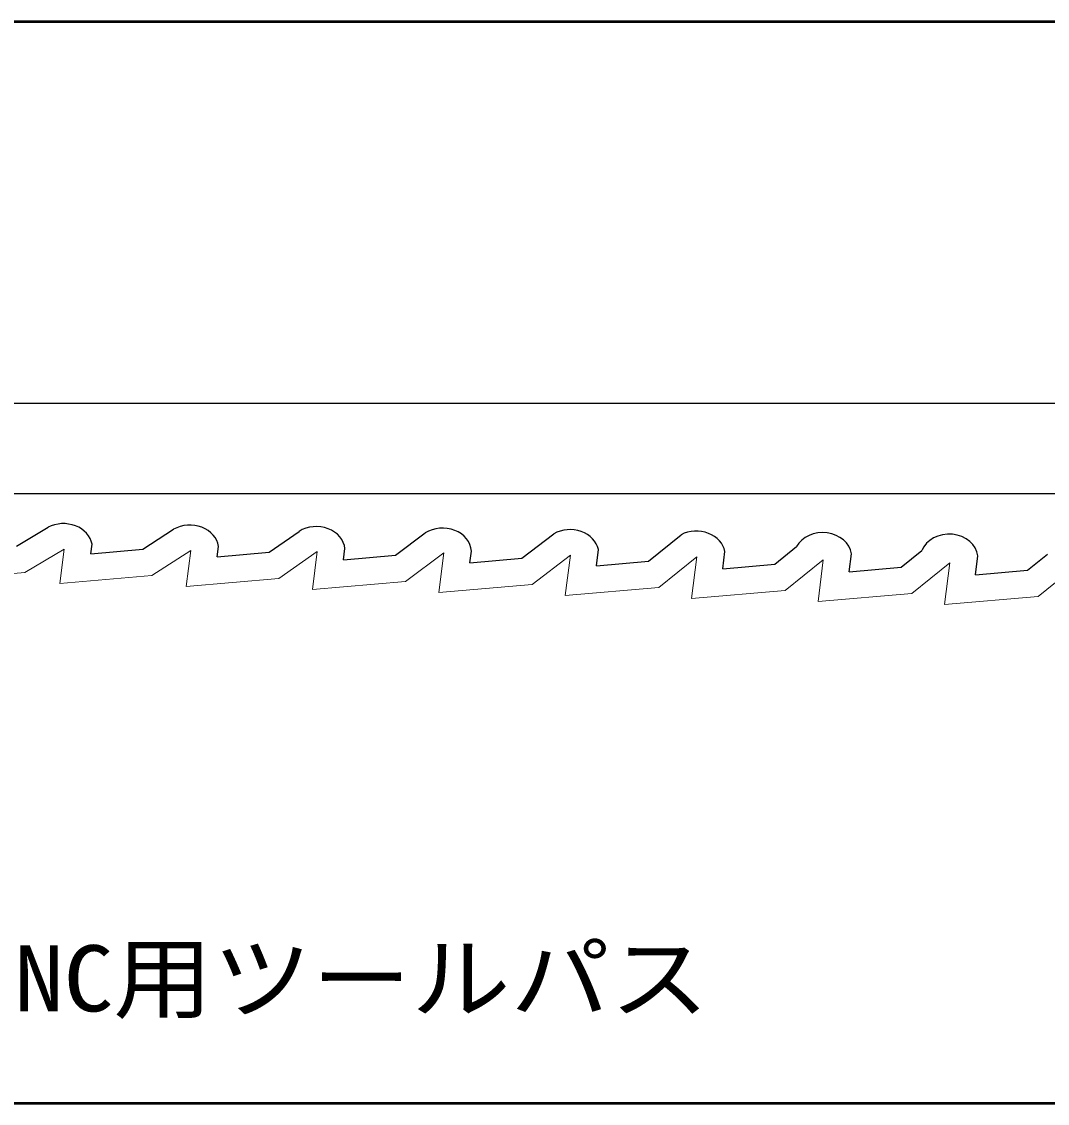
# Model space of a CAD drawing. Units: millimetres on the paper. Extents: x -199 to 190, y -134 to 140.
# Drawn here: x -2 to 54.8, y -7.7 to 52.2 of the extents above; entities that cross this region are included whole.
import ezdxf
from ezdxf.enums import TextEntityAlignment as Align

# ---------------------------------------------------------------- set-up
doc = ezdxf.new("R2010")
doc.units = ezdxf.units.MM
for name, color, linetype, lineweight in [('0-2_外形2', 3, 'Continuous', 25), ('0-6_太線外形', 2, 'Continuous', 50), ('0-A_寸法文字', 3, 'Continuous', 25), ('2-1_CAM01', 1, 'Continuous', 9)]:
    doc.layers.add(name, color=color, linetype=linetype, lineweight=lineweight)
doc.styles.add('ＭＳ ゴシック', font='')
doc.styles.get('ＭＳ ゴシック').set_extended_font_data('MS Gothic')

msp = doc.modelspace()

# ---------------------------------------------------------------- linework, layer by layer
at = {"layer": '0-2_外形2'}
for p, q in [((-76.401, 31.099), (115.599, 31.099)), ((-76.401, 26.099), (115.599, 26.099)), ((-2.303, 23.184), (-0.551, 24.228)), ((4.697, 23.017), (6.404, 24.12)), ((11.697, 22.851), (13.348, 24.004)), ((18.697, 22.684), (20.335, 23.912)), ((25.697, 22.517), (27.461, 23.871)), ((32.697, 22.351), (34.511, 23.815)), ((1.817, 22.765), (1.883, 23.292)), ((1.817, 22.765), (4.697, 23.017)), ((8.817, 22.599), (8.889, 23.172)), ((8.817, 22.599), (11.697, 22.851)), ((15.817, 22.432), (15.894, 23.046)), ((22.817, 22.265), (22.898, 22.912)), ((29.817, 22.099), (29.93, 22.999)), ((36.817, 21.932), (36.937, 22.883)), ((39.697, 22.184), (40.902, 23.156)), ((46.697, 22.017), (47.837, 22.938)), ((15.817, 22.432), (18.697, 22.684)), ((22.817, 22.265), (25.697, 22.517)), ((29.817, 22.099), (32.697, 22.351)), ((36.817, 21.932), (39.697, 22.184)), ((43.817, 21.765), (43.943, 22.764)), ((50.817, 21.599), (50.948, 22.64)), ((53.697, 21.851), (54.798, 22.739)), ((43.817, 21.765), (46.697, 22.017)), ((50.817, 21.599), (53.697, 21.851))]:
    msp.add_line(p, q, dxfattribs=at)
for centre, start_param, end_param in [((0.3, 23.099), 0.145789, 2.131508), ((7.3, 23.015), 0.117913, 2.16515), ((14.3, 22.932), 0.086082, 2.2079), ((21.3, 22.849), 0.047839, 2.218339), ((28.355, 22.765), 0.176196, 2.163493), ((35.355, 22.682), 0.151579, 2.126523), ((42.355, 22.599), 0.124395, 2.710034), ((49.355, 22.515), 0.09359, 2.819117)]:
    msp.add_ellipse(centre, major_axis=(1.6, 0), ratio=0.833333, start_param=start_param, end_param=end_param, dxfattribs=at)
at = {"layer": '0-6_太線外形'}
msp.add_lwpolyline([(-102.59, 52.244), (130.038, 52.244), (130.038, -7.689), (-102.59, -7.689)], close=True, dxfattribs=at)
at = {"layer": '2-1_CAM01'}
for p, q in [((0.336, 23.01), (-1.83, 21.72)), ((0.096, 21.109), (0.336, 23.01)), ((7.348, 22.944), (5.198, 21.556)), ((7.096, 20.942), (7.348, 22.944)), ((21.374, 22.816), (19.254, 21.227)), ((21.374, 22.816), (21.096, 20.609)), ((26.263, 21.061), (28.379, 22.684)), ((28.096, 20.442), (28.379, 22.684)), ((35.388, 22.595), (33.283, 20.896)), ((35.096, 20.275), (35.388, 22.595)), ((49.388, 22.262), (47.283, 20.563)), ((49.096, 19.942), (49.388, 22.262)), ((-1.83, 21.72), (-6.904, 21.275)), ((56.388, 22.095), (54.283, 20.396)), ((5.198, 21.556), (0.096, 21.109)), ((12.227, 21.391), (7.096, 20.942)), ((19.254, 21.227), (14.096, 20.775)), ((21.096, 20.609), (26.263, 21.061)), ((33.283, 20.896), (28.096, 20.442)), ((40.283, 20.73), (35.096, 20.275)), ((47.283, 20.563), (42.096, 20.109)), ((54.283, 20.396), (49.096, 19.942))]:
    msp.add_line(p, q, dxfattribs=at)
for points in [[(14.096, 20.775), (14.361, 22.882), (12.227, 21.391)], [(42.096, 20.109), (42.388, 22.429), (40.283, 20.73)]]:
    msp.add_lwpolyline(points, dxfattribs=at)

# ---------------------------------------------------------------- texts
at = {"layer": '0-A_寸法文字', "color": 5, "style": 'ＭＳ ゴシック', "width": 1.1}
msp.add_text('CNC用ツールパス', height=3.666, dxfattribs=at).set_placement((-5.169, -3.693), align=Align.BOTTOM_LEFT)

doc.saveas('drawing.dxf')
